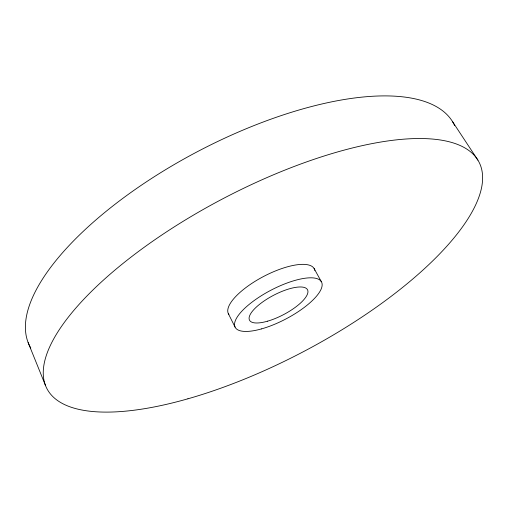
<?xml version="1.0" encoding="UTF-8"?>
<svg xmlns="http://www.w3.org/2000/svg" width="508" height="508" viewBox="0 0 508 508"><rect width="100%" height="100%" fill="white"/><g stroke="black" fill="none" stroke-linecap="round" stroke-linejoin="round"><path stroke-width="0.76" d="M452.533 121.628L477.914 160.16M314.096 268.51L321.342 281.686M228.321 313.614L235.045 327.057M28.124 342.525L45.485 385.432M30.778 348.018A239.395 94.596 -27.7 0 1 198.082 151.321A239.395 94.596 -27.7 0 1 454.692 125.654M228.848 314.522A48.463 16.77 -27.7 0 1 264.827 275.825A48.463 16.77 -27.7 0 1 314.846 270.491M187.935 398.793A243.929 86.417 -27.7 0 0 479.26 162.598A243.929 86.417 -27.7 0 0 121.634 264.547A243.929 86.417 -27.7 0 0 187.935 398.793M267.627 321.164A32.747 10.878 -27.7 0 0 307.645 290.036A32.747 10.878 -27.7 0 0 260.286 303.746A32.747 10.878 -27.7 0 0 267.627 321.164M261.525 328.898A48.755 16.205 -27.7 0 0 321.786 282.6A48.755 16.205 -27.7 0 0 251.695 302.393A48.755 16.205 -27.7 0 0 261.525 328.898"/></g></svg>
